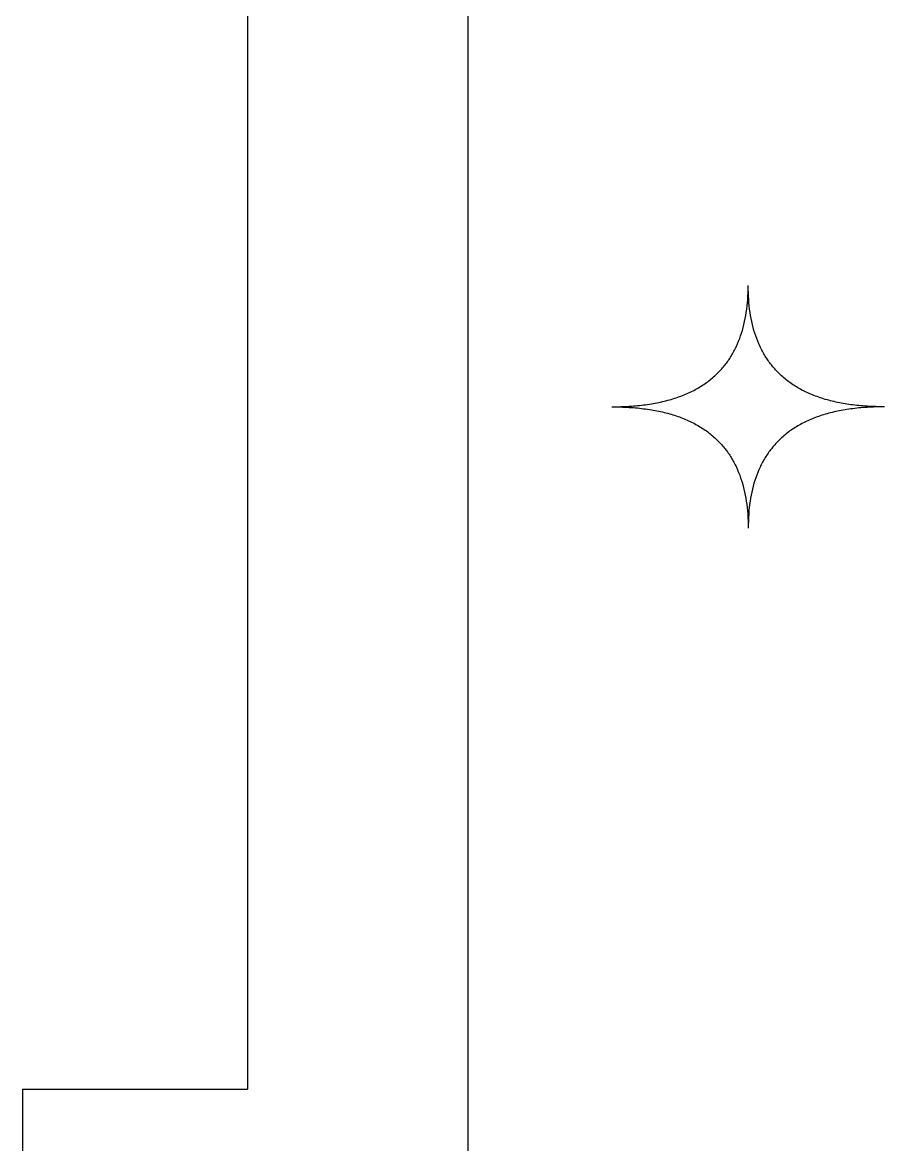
# Model space of a CAD drawing. Header units: millimetres. Extents: x -37.1 to 17.5, y -29.9 to 15.1.
# Drawn here: x -36.337 to -34.757, y -20.947 to -18.89 of the extents above; entities that cross this region are included whole.
import ezdxf

# ---------------------------------------------------------------- set-up
doc = ezdxf.new("R2010")
doc.units = ezdxf.units.MM
doc.header["$MEASUREMENT"] = 0
doc.layers.add('Layer 01', color=12, linetype='Continuous', true_color=0xc80000)

msp = doc.modelspace()

# ---------------------------------------------------------------- linework, layer by layer
at = {"layer": 'Layer 01', "linetype": 'Continuous', "lineweight": 25}
for p, q in [((-35.5198, -29.0744), (-35.5198, -14.6171)), ((-35.9248, -18.8458), (-35.9248, -20.8458)), ((-36.3373, -20.8458), (-36.3373, -22.8458)), ((-36.3373, -20.8458), (-35.9248, -20.8458))]:
    msp.add_line(p, q, dxfattribs=at)
at = {"layer": 'Layer 01'}
for points in [[(-35.2566, -19.5945), (-35.0066, -19.5945), (-35.0066, -19.3721)], [(-34.7566, -19.5945), (-35.0066, -19.5945), (-35.0066, -19.3721)], [(-35.2566, -19.5945), (-35.0066, -19.5945), (-35.0066, -19.8169)], [(-34.7566, -19.5945), (-35.0066, -19.5945), (-35.0066, -19.8169)]]:
    msp.add_open_spline(points, degree=2, dxfattribs=at)

doc.saveas('drawing.dxf')
